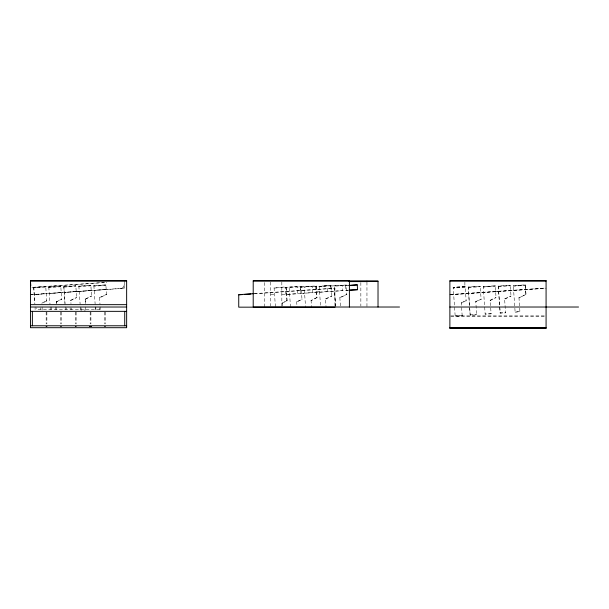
<?xml version="1.0" encoding="UTF-8"?>
<svg xmlns="http://www.w3.org/2000/svg" width="609" height="609" viewBox="0 0 609 609"><rect width="100%" height="100%" fill="white"/><g stroke="black" fill="none" stroke-linecap="round" stroke-linejoin="round"><path stroke-width="0.46" stroke-dasharray="3.04 2.28" d="M46.726 300.991L41.854 303.183L46.726 300.61L46.726 300.991L45.744 286.557L45.744 287.09L33.746 287.905L34.842 303.381M56.348 301.904L61.684 299.118L56.348 301.904L56.47 303.609M70.743 300.191L76.643 297.535L70.743 300.58L70.743 300.191L70.987 303.602M85.176 299.263L91.601 295.989L85.176 299.263L85.481 303.571M99.526 297.542L106.529 294.383L99.526 297.923L99.526 297.542L99.99 304.173M287.029 300.61L282.157 303.183L287.029 300.61L286.063 286.908L274.065 287.722L274.065 288.103L297.116 286.557L297.618 293.759L285.621 294.573L285.126 287.379L301.09 286.359L301.995 299.506L296.652 301.904L301.995 299.118L301.995 299.506M316.946 297.535L311.047 300.58L316.946 297.535L316.124 285.903L300.161 287.029L300.618 293.553L312.615 292.594M325.48 298.882L331.905 295.989L325.48 299.263L325.48 298.882L326.059 307.02M339.83 297.542L346.841 294.383L339.83 297.923L339.83 297.542L340.5 307.02M461.279 302.802L466.151 300.61L461.279 303.183L461.279 302.802L462.178 315.805L455.182 316.284L453.172 287.379L465.169 286.557L466.151 300.991M475.774 301.524L481.118 299.118L475.774 301.904L475.774 301.524L476.687 314.823L470.178 315.264L468.214 287.029L480.212 286.215L481.118 299.506M490.169 300.191L496.069 297.535L490.169 300.58L490.169 300.191L491.105 313.841L485.167 314.244L483.249 286.573L495.246 285.758L496.069 297.923M504.602 298.882L511.027 295.989L504.602 299.263L504.602 298.882L505.561 312.859L500.164 313.224L498.284 286.085L510.273 285.271L511.027 296.377M525.955 294.383L518.952 297.923L525.955 294.383L525.293 284.852L513.296 285.667L513.296 286.192L525.293 285.377L525.293 284.852M33.746 287.905L33.746 287.25L104.946 282.409M31.858 287.517L106.841 282.424M33.746 287.517L45.744 286.702M60.786 286.215L60.786 286.74L48.789 287.555L48.789 287.029L60.786 286.215L61.684 299.506M48.789 287.174L60.786 286.359M65.034 304.173L63.823 286.573L75.82 285.758L76.643 297.923M63.823 286.717L75.82 285.903M63.823 287.098L75.82 286.283L75.82 285.758M90.848 285.271L90.848 285.796L78.85 286.611L78.85 286.085L90.848 285.271L91.601 296.377M78.85 286.23L90.848 285.415M105.867 284.852L105.867 285.377L93.87 286.192L93.87 285.667L105.867 284.852L106.529 294.771M93.87 285.811L105.867 284.997M124.244 284.555A3.974 3.89 0 0 1 120.887 288.4L34.249 294.573M30.45 294.687L125.842 288.202M30.45 294.832L46.238 293.614M76.247 291.84L79.231 291.635M300.161 287.174L312.158 286.215L312.615 292.739M316.124 285.903L316.124 286.283L304.127 287.098L304.127 286.717L305.566 307.02M331.159 285.415L331.159 285.796L319.162 286.611L319.162 286.23L331.159 285.415L331.905 296.377M327.193 285.758L315.196 286.717L327.193 285.758L327.604 291.574M315.196 286.573L315.614 292.533L342.601 290.699L342.228 285.271L330.23 286.085L346.171 284.997L346.841 294.771M335.582 306.068L334.174 286.192L346.171 285.377L346.171 284.997M348.013 285.621L345.25 285.811L348.013 285.476M253.824 293.66L334.927 288.148L334.927 306.22M254.524 293.759L334.927 288.293M270.754 294.832L274.552 294.573M316.558 291.84L319.535 291.635M281.83 294.687L348.348 290.166M345.25 285.667L345.577 290.501L348.348 290.31M468.214 287.174L480.212 286.359M468.214 287.555L480.212 286.74L480.212 286.215M483.249 286.717L495.246 285.903M498.284 286.23L510.273 285.415M498.284 286.611L510.273 285.796L510.273 285.271M513.296 285.811L525.293 284.997M450.82 294.474L545.131 288.072M449.876 294.687L546.075 288.148M449.876 294.832L545.139 288.354M495.673 291.84L498.657 291.635M470.178 315.264L470.178 314.876L476.687 314.434L476.687 314.823M500.164 313.224L500.164 312.843L505.561 312.47L505.561 312.859M515.138 312.204L519.941 311.496L515.138 312.204L513.296 285.667M99.678 309.425L36.692 309.425L36.692 307.743M450.759 315.896L545.124 315.896M450.759 316.284L545.124 316.284M525.293 285.377L525.955 294.771M518.952 297.542L519.941 311.884M498.284 286.085L500.164 312.843M468.214 287.029L470.178 314.876M335.681 307.02L334.174 285.811L334.174 286.192M330.23 286.085L330.603 291.368M319.162 286.23L320.631 307.02M316.124 286.283L316.946 297.923M311.047 300.191L311.534 307.02M300.161 287.029L300.618 293.553M296.652 301.524L297.04 307.02M290.501 307.02L289.092 287.174L289.092 287.555L301.09 286.74L301.09 286.359M287.029 300.991L286.063 286.908M282.157 302.802L282.431 307.02M274.065 287.722L275.435 307.02M93.87 285.667L95.141 304.18M85.176 298.882L85.496 303.404M78.85 286.085L80.122 304.18M63.823 286.573L64.996 303.328M56.348 301.524L56.477 303.358M48.789 287.029L49.991 304.18M33.746 287.25L34.873 303.465M495.246 285.758L495.246 286.283L483.249 287.098L483.249 286.573M491.105 313.841L491.105 313.452L485.167 313.856L485.167 314.244M465.169 286.557L453.172 287.379M464.88 282.173L464.88 286.923M462.178 315.805L462.178 315.424L455.182 315.896L455.182 316.284M366.953 282.15L366.953 307.02M360.848 282.553L360.848 306.083M281.83 281.99L281.83 307.02M270.754 282.134L270.754 306.083M264.656 282.553L264.656 307.02M124.244 280.939L124.244 288.316M120.887 288.4L120.887 288.544A3.974 3.89 0 0 0 124.244 284.7M106.202 289.541L94.205 290.356M105.334 312.067L105.334 323.95M104.619 312.067L104.619 323.95M100.165 307.02L100.165 309.616M99.678 307.743L99.678 309.547M95.834 307.02L95.834 309.425M95.369 307.02L95.369 309.616M91.221 290.554L79.231 291.368M90.908 312.067L90.908 323.95M90.185 312.067L90.185 323.95M85.724 307.02L85.724 309.616M84.933 309.425L84.933 311.344M81.088 307.743L81.088 311.344M80.327 307.02L80.327 309.616M76.232 291.574L64.234 292.389M76.125 312.067L76.125 323.95M75.402 312.067L75.402 323.95M71.2 307.888L71.223 309.616M70.149 307.743L70.149 309.425M66.305 307.743L66.305 309.425M65.232 307.02L65.262 309.616M61.235 292.594L49.238 293.409M61.342 312.067L61.342 323.95M60.618 312.067L60.618 323.95M56.713 307.02L56.713 309.616M55.373 307.02L55.373 309.425M51.529 307.02L51.529 309.425M50.189 307.02L50.189 309.616M46.878 312.067L46.878 323.95M46.162 312.067L46.162 323.95M42.128 307.02L42.128 311.344M40.537 307.743L40.537 309.425M35.101 307.02L35.101 309.616M465.185 286.908L453.187 287.722L453.187 288.103L465.185 287.288L465.185 286.908"/><path stroke-width="0.91" d="M348.942 285.415L357.247 284.852L357.574 289.686L350.19 290.188M348.942 285.56L357.247 284.852M253.824 293.66L238.736 294.687L238.736 307.164L334.927 307.164M238.736 294.832L242.527 294.573M244.376 294.444L250.832 294.01M349.269 290.105L357.574 289.686M30.45 280.939L126.642 280.939M253.207 280.939L349.406 280.939M449.876 280.939L546.075 280.939M349.094 281.084L378.022 281.084L378.022 307.02M349.033 281.229L378.022 281.229M349.033 281.609L366.953 281.609L366.953 281.229M30.45 304.66L126.642 304.66M30.45 307.02L126.642 307.02M399.527 307.02L253.207 307.02L253.207 280.795L349.406 280.795L349.406 307.02M449.876 307.02L578.55 307.02M30.45 311.344L126.642 311.344M30.45 325.777L46.162 325.777L46.162 326.5L46.878 326.5L46.878 325.777L60.618 325.777L60.618 326.5L61.342 326.5L61.342 325.777L75.402 325.777L75.402 326.5L76.125 326.5L76.125 325.777L90.185 325.777L90.185 326.5M126.642 325.777L105.334 325.777L105.334 326.5L104.619 326.5L104.619 325.777L90.908 325.777L90.908 326.5M89.439 326.5L91.335 326.5M449.876 327.916L546.075 327.916M449.876 328.061L546.075 328.061M30.45 281.084L30.777 285.728M124.723 311.344L124.723 325.777M32.376 311.344L32.376 325.777M126.642 280.795L30.45 280.795L30.45 327.703L126.642 327.703L126.642 280.795M546.075 280.795L449.876 280.795L449.876 328.205L546.075 328.205L546.075 280.795"/></g></svg>
